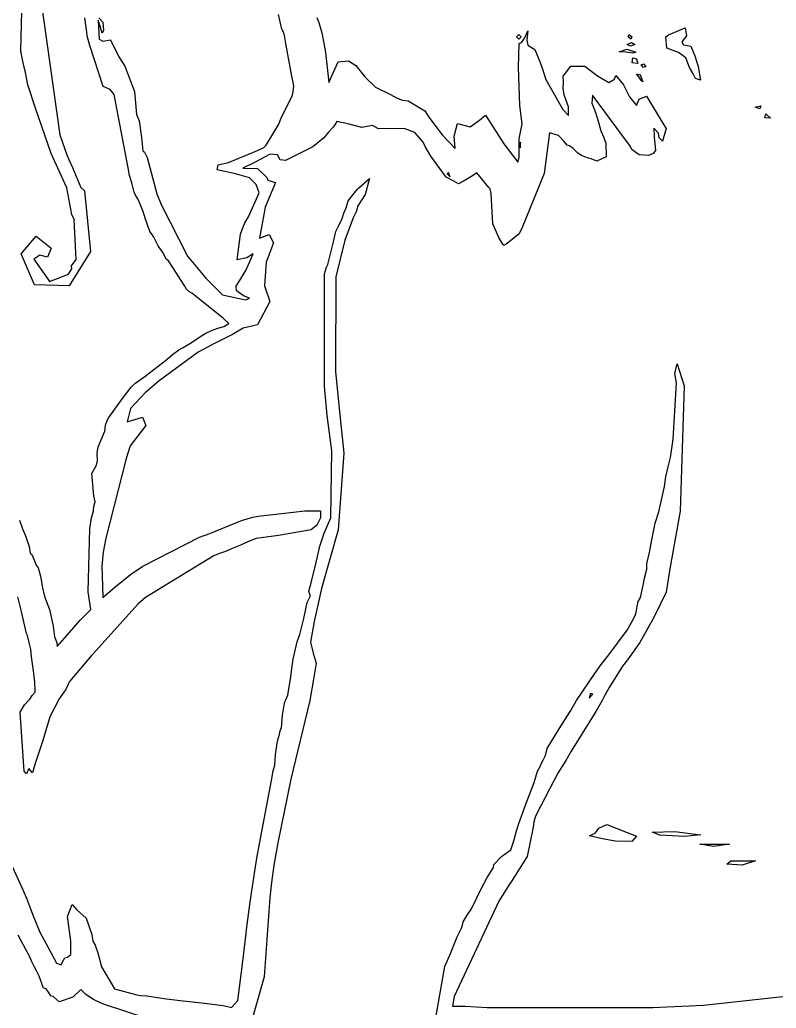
# Model space of a CAD drawing. Extents: x 0 to 208, y 1 to 205.
# Drawn here: x 197.737 to 201.062, y 182.387 to 186.73 of the extents above; entities that cross this region are included whole.
import ezdxf

# ---------------------------------------------------------------- set-up
doc = ezdxf.new("R2010")
doc.units = 0

msp = doc.modelspace()

# ---------------------------------------------------------------- linework, layer by layer
at = {"layer": 'test'}
for p, q in [((197.741224, 186.592097), (197.757169, 187.202233)), ((197.799485, 187.031621), (197.912871, 186.224534)), ((198.034589, 186.652981), (198.022199, 186.738468)), ((198.089968, 186.70238), (198.08105, 186.727611)), ((198.08105, 186.727611), (198.086214, 186.645027)), ((198.084041, 186.737946), (198.101087, 186.719855)), ((198.889226, 186.688818), (198.87359, 186.753455)), ((199.042736, 186.739458), (199.051654, 186.718009)), ((198.099394, 186.671307), (198.089968, 186.70238)), ((198.105349, 186.683612), (198.099394, 186.671307)), ((198.101087, 186.719855), (198.105349, 186.683612)), ((198.895519, 186.675892), (198.889226, 186.688818)), ((199.051654, 186.718009), (199.064467, 186.672958)), ((199.956574, 186.650444), (199.970657, 186.681466)), ((199.970657, 186.681466), (199.966282, 186.640101)), ((200.588763, 186.663421), (200.661353, 186.694846)), ((200.661353, 186.694846), (200.668211, 186.659117)), ((198.044777, 186.616249), (198.034589, 186.652981)), ((198.086214, 186.645027), (198.101087, 186.636306)), ((198.101087, 186.636306), (198.135945, 186.64133)), ((198.135945, 186.64133), (198.172552, 186.567704)), ((198.90074, 186.661189), (198.895519, 186.675892)), ((198.906215, 186.625736), (198.90074, 186.661189)), ((199.064467, 186.672958), (199.072482, 186.63494)), ((199.920427, 186.655239), (199.930785, 186.665568)), ((199.930785, 186.644881), (199.920427, 186.655239)), ((199.920427, 186.655239), (199.920427, 186.655239)), ((199.930785, 186.665568), (199.941114, 186.655239)), ((199.941114, 186.655239), (199.930785, 186.644881)), ((199.94187, 186.629757), (199.956574, 186.650444)), ((199.966282, 186.640101), (199.970516, 186.618341)), ((200.41164, 186.655239), (200.416212, 186.665568)), ((200.422591, 186.644881), (200.41164, 186.655239)), ((200.41164, 186.655239), (200.41164, 186.655239)), ((200.416212, 186.665568), (200.427163, 186.655239)), ((200.427163, 186.655239), (200.422591, 186.644881)), ((200.577671, 186.655264), (200.588763, 186.663421)), ((200.581115, 186.604574), (200.577671, 186.655264)), ((200.668211, 186.659117), (200.647073, 186.633717)), ((198.103171, 186.437035), (198.044777, 186.616249)), ((198.931531, 186.48975), (198.906215, 186.625736)), ((199.072482, 186.63494), (199.080525, 186.585816)), ((199.928606, 186.522338), (199.932162, 186.62575)), ((199.932162, 186.62575), (199.94187, 186.629757)), ((199.970516, 186.618341), (200.001729, 186.599658)), ((200.001729, 186.599658), (200.024335, 186.541873)), ((200.372451, 186.589769), (200.405796, 186.600578)), ((200.405796, 186.600578), (200.444378, 186.587652)), ((200.406467, 186.621996), (200.426392, 186.630124)), ((200.421369, 186.613868), (200.406467, 186.621996)), ((200.406467, 186.621996), (200.406467, 186.621996)), ((200.441294, 186.621996), (200.421369, 186.613868)), ((200.426392, 186.630124), (200.441294, 186.621996)), ((200.632589, 186.58623), (200.581115, 186.604574)), ((200.647073, 186.633717), (200.655059, 186.619323)), ((200.655059, 186.619323), (200.686496, 186.613453)), ((200.686496, 186.613453), (200.704022, 186.571594)), ((197.751948, 186.540391), (197.741224, 186.592097)), ((198.172552, 186.567704), (198.19877, 186.526338)), ((199.080525, 186.585816), (199.095399, 186.453874)), ((200.401788, 186.587229), (200.372451, 186.589769)), ((200.432291, 186.582883), (200.401788, 186.587229)), ((200.429548, 186.541489), (200.43237, 186.562176)), ((200.432299, 186.582883), (200.432291, 186.582883)), ((200.444378, 186.587652), (200.432299, 186.582883)), ((200.43237, 186.562176), (200.447977, 186.557858)), ((200.447977, 186.557858), (200.454242, 186.537171)), ((200.664977, 186.563201), (200.632589, 186.58623)), ((200.680499, 186.520828), (200.664977, 186.563201)), ((200.704022, 186.571594), (200.7185, 186.524378)), ((197.761431, 186.499023), (197.751948, 186.540391)), ((198.19877, 186.526338), (198.240545, 186.414448)), ((199.095399, 186.453874), (199.136634, 186.544741)), ((199.136634, 186.544741), (199.181403, 186.54889)), ((199.181403, 186.54889), (199.213517, 186.528824)), ((199.213517, 186.528824), (199.25353, 186.479201)), ((199.934899, 186.353135), (199.928606, 186.522338)), ((200.024335, 186.541873), (200.03331, 186.51684)), ((200.03331, 186.51684), (200.049171, 186.468194)), ((200.136018, 186.495136), (200.159273, 186.526853)), ((200.159273, 186.526853), (200.220766, 186.526853)), ((200.220766, 186.526853), (200.276807, 186.48319)), ((200.429689, 186.541489), (200.429548, 186.541489)), ((200.454242, 186.537171), (200.429689, 186.541489)), ((200.468511, 186.531753), (200.47884, 186.536297)), ((200.47884, 186.520803), (200.468511, 186.531753)), ((200.468511, 186.531753), (200.468511, 186.531753)), ((200.47884, 186.536297), (200.48917, 186.525346)), ((200.48917, 186.525346), (200.47884, 186.520803)), ((200.696021, 186.495767), (200.680499, 186.520828)), ((200.7185, 186.524378), (200.728717, 186.464971)), ((197.772663, 186.44445), (197.761431, 186.499023)), ((198.94155, 186.440178), (198.931531, 186.48975)), ((199.25353, 186.479201), (199.300405, 186.434511)), ((200.049171, 186.468194), (200.124852, 186.335135)), ((200.125604, 186.482747), (200.136018, 186.495136)), ((200.126733, 186.455512), (200.125604, 186.482747)), ((200.276807, 186.48319), (200.326165, 186.454968)), ((200.326165, 186.454968), (200.350577, 186.468938)), ((200.350577, 186.468938), (200.357153, 186.485307)), ((200.357153, 186.485307), (200.390856, 186.443964)), ((200.458179, 186.479426), (200.44785, 186.491985)), ((200.44785, 186.491985), (200.464557, 186.487836)), ((200.469327, 186.461336), (200.458179, 186.479426)), ((200.464557, 186.487836), (200.475705, 186.457181)), ((200.708016, 186.47158), (200.696021, 186.495767)), ((200.70803, 186.471603), (200.708016, 186.47158)), ((200.728717, 186.464971), (200.70803, 186.471603)), ((197.805423, 186.341033), (197.772663, 186.44445)), ((198.134041, 186.423206), (198.103171, 186.437035)), ((198.152131, 186.402322), (198.134041, 186.423206)), ((198.93901, 186.413366), (198.94155, 186.440178)), ((199.300405, 186.434511), (199.366501, 186.401466)), ((200.125322, 186.430141), (200.126733, 186.455512)), ((200.130486, 186.399669), (200.125322, 186.430141)), ((200.390856, 186.443964), (200.417215, 186.392083)), ((200.469327, 186.46133), (200.469327, 186.461336)), ((200.475705, 186.457181), (200.469327, 186.46133)), ((198.213063, 186.078687), (198.152131, 186.402322)), ((198.240545, 186.414448), (198.250055, 186.313624)), ((198.886477, 186.298533), (198.933676, 186.394147)), ((198.933676, 186.394147), (198.93901, 186.413366)), ((199.366501, 186.401466), (199.39255, 186.386762)), ((199.39255, 186.386762), (199.41874, 186.377392)), ((199.41874, 186.377392), (199.444479, 186.373243)), ((200.137147, 186.37997), (200.130486, 186.399669)), ((200.149, 186.348), (200.137147, 186.37997)), ((200.254046, 186.398777), (200.252353, 186.363776)), ((200.417915, 186.178297), (200.254046, 186.398777)), ((200.417215, 186.392083), (200.448429, 186.352815)), ((200.448429, 186.352815), (200.459125, 186.38098)), ((200.459125, 186.38098), (200.492634, 186.394019)), ((200.492634, 186.394019), (200.564888, 186.272432)), ((197.875206, 186.14225), (197.805423, 186.341033)), ((199.444479, 186.373243), (199.517247, 186.329595)), ((199.945031, 186.272992), (199.934899, 186.353135)), ((200.124852, 186.335135), (200.148417, 186.309396)), ((200.148417, 186.309396), (200.149, 186.348)), ((200.252353, 186.363776), (200.266492, 186.32685)), ((200.969438, 186.346009), (200.994584, 186.351766)), ((200.969438, 186.34598), (200.969438, 186.346009)), ((200.990124, 186.338078), (200.969438, 186.34598)), ((200.994584, 186.351766), (200.990124, 186.338078)), ((198.250055, 186.313624), (198.253894, 186.303605)), ((198.253894, 186.303605), (198.261231, 186.285515)), ((198.875978, 186.271637), (198.886477, 186.298533)), ((199.517247, 186.329595), (199.535676, 186.301881)), ((199.535676, 186.301881), (199.593797, 186.223889)), ((199.716061, 186.259677), (199.757427, 186.289)), ((199.757427, 186.289), (199.784717, 186.311521)), ((199.784717, 186.311521), (199.864578, 186.185102)), ((200.266492, 186.32685), (200.280265, 186.280312)), ((201.012166, 186.299199), (201.016597, 186.316979)), ((201.037284, 186.29728), (201.012166, 186.299256)), ((201.012166, 186.299256), (201.012166, 186.299199)), ((201.016597, 186.316979), (201.037284, 186.29728)), ((198.261231, 186.285515), (198.271053, 186.213421)), ((198.844437, 186.220389), (198.875978, 186.271637)), ((199.115295, 186.26003), (199.094213, 186.236126)), ((199.130196, 186.283201), (199.115295, 186.26003)), ((199.178332, 186.273436), (199.130196, 186.283201)), ((199.24048, 186.256728), (199.178332, 186.273436)), ((199.287154, 186.265534), (199.24048, 186.256728)), ((199.314417, 186.251225), (199.287154, 186.265534)), ((199.426987, 186.252636), (199.314417, 186.251225)), ((199.473522, 186.233953), (199.426987, 186.252636)), ((199.646564, 186.218382), (199.660393, 186.274466)), ((199.660393, 186.274466), (199.716061, 186.259677)), ((199.937044, 186.228822), (199.942773, 186.258796)), ((199.942773, 186.258796), (199.945031, 186.272992)), ((200.280265, 186.280312), (200.291525, 186.241557)), ((200.544173, 186.231064), (200.523486, 186.254319)), ((200.523486, 186.254319), (200.526026, 186.21496)), ((200.577729, 186.25214), (200.563025, 186.197169)), ((200.564888, 186.272432), (200.577729, 186.25214)), ((197.912871, 186.224534), (197.94369, 186.136131)), ((198.271053, 186.213421), (198.278108, 186.15396)), ((198.819206, 186.179368), (198.844437, 186.220389)), ((199.072623, 186.210162), (199.025531, 186.171664)), ((199.094213, 186.236126), (199.072623, 186.210162)), ((199.510437, 186.19147), (199.473522, 186.233953)), ((199.593797, 186.223889), (199.651334, 186.163995)), ((199.651334, 186.163995), (199.646564, 186.218382)), ((199.932049, 186.206216), (199.937044, 186.228822)), ((199.932613, 186.126036), (199.932049, 186.206216)), ((200.065813, 186.233711), (200.042022, 186.054449)), ((200.104553, 186.221124), (200.065813, 186.233711)), ((200.129587, 186.194539), (200.104553, 186.221124)), ((200.291525, 186.241557), (200.303774, 186.212237)), ((200.303774, 186.212237), (200.308797, 186.19917)), ((200.526026, 186.21496), (200.531868, 186.155832)), ((200.547334, 186.211252), (200.544173, 186.231064)), ((200.563025, 186.197169), (200.547334, 186.211252)), ((198.781072, 186.155717), (198.810119, 186.169179)), ((198.810119, 186.169179), (198.819206, 186.179368)), ((199.025531, 186.171664), (198.905426, 186.11216)), ((199.518198, 186.173295), (199.510437, 186.19147)), ((199.543316, 186.130205), (199.518198, 186.173295)), ((199.864578, 186.185102), (199.926009, 186.103797)), ((199.937627, 186.192457), (199.932406, 186.179531)), ((199.932406, 186.179531), (199.937627, 186.166605)), ((199.937627, 186.166605), (199.937627, 186.192457)), ((199.937627, 186.192457), (199.937627, 186.192457)), ((200.143444, 186.178819), (200.129587, 186.194539)), ((200.153632, 186.175489), (200.143444, 186.178819)), ((200.16969, 186.164426), (200.153632, 186.175489)), ((200.18002, 186.153588), (200.16969, 186.164426)), ((200.308797, 186.19917), (200.313906, 186.189715)), ((200.313906, 186.189715), (200.31447, 186.12768)), ((200.428245, 186.158683), (200.417915, 186.178297)), ((200.460105, 186.137121), (200.428245, 186.158683)), ((197.943935, 185.991902), (197.875206, 186.14225)), ((197.94369, 186.136131), (197.95289, 186.116404)), ((197.95289, 186.116404), (197.968836, 186.080344)), ((198.278108, 186.15396), (198.284712, 186.148485)), ((198.284712, 186.148485), (198.296763, 186.124496)), ((198.296763, 186.124496), (198.338597, 185.964916)), ((198.653649, 186.102502), (198.781072, 186.155717)), ((198.837174, 186.139902), (198.76847, 186.102714)), ((198.87029, 186.13598), (198.837174, 186.139902)), ((198.881663, 186.115123), (198.87029, 186.13598)), ((198.905426, 186.11216), (198.881663, 186.115123)), ((199.611269, 186.038229), (199.543316, 186.130205)), ((199.926009, 186.103797), (199.932613, 186.126036)), ((200.190377, 186.14419), (200.18002, 186.153588)), ((200.205871, 186.134341), (200.190377, 186.14419)), ((200.221393, 186.127737), (200.205871, 186.134341)), ((200.237452, 186.12133), (200.221393, 186.127737)), ((200.248148, 186.11879), (200.237452, 186.12133)), ((200.273463, 186.109251), (200.248148, 186.11879)), ((200.31447, 186.12768), (200.273463, 186.109251)), ((200.501473, 186.133565), (200.460105, 186.137121)), ((200.521962, 186.142173), (200.501473, 186.133565)), ((200.531868, 186.155832), (200.521962, 186.142173)), ((197.968836, 186.080344), (198.005398, 185.992308)), ((198.218369, 186.045077), (198.213063, 186.078687)), ((198.604571, 186.070526), (198.608804, 186.092257)), ((198.608804, 186.092257), (198.653649, 186.102502)), ((198.76847, 186.102714), (198.716764, 186.077766)), ((198.716764, 186.077766), (198.781398, 186.076919)), ((198.781398, 186.076919), (198.822764, 186.036987)), ((198.229855, 186.013751), (198.218369, 186.045077)), ((198.685617, 186.053423), (198.604571, 186.070526)), ((198.746723, 186.034909), (198.685617, 186.053423)), ((198.775835, 186.005584), (198.746723, 186.034909)), ((198.822764, 186.036987), (198.827336, 186.025078)), ((199.22513, 185.990264), (199.273551, 186.032273)), ((199.273551, 186.032273), (199.255037, 185.962412)), ((199.644879, 186.020167), (199.611269, 186.038229)), ((199.621821, 186.058196), (199.616035, 186.05241)), ((199.616035, 186.05241), (199.628876, 186.039654)), ((199.628876, 186.039654), (199.621821, 186.058196)), ((199.621821, 186.058196), (199.621821, 186.058196)), ((199.726283, 186.044974), (199.690542, 186.021719)), ((199.746151, 186.0579), (199.726283, 186.044974)), ((199.767092, 186.032049), (199.746151, 186.0579)), ((199.799381, 185.993268), (199.767092, 186.032049)), ((200.042022, 186.054449), (199.945823, 185.81666)), ((197.966061, 185.874873), (197.943935, 185.991902)), ((198.005398, 185.992308), (198.021118, 185.978564)), ((198.239846, 185.972388), (198.229855, 186.013751)), ((198.788845, 185.969248), (198.775835, 186.005584)), ((198.861422, 186.01424), (198.815496, 185.907312)), ((198.827336, 186.025078), (198.861422, 186.01424)), ((199.219768, 185.983547), (199.22513, 185.990264)), ((199.666017, 186.008793), (199.644879, 186.020167)), ((199.690542, 186.021719), (199.666017, 186.008793)), ((199.804405, 185.986467), (199.799381, 185.993268)), ((199.808412, 185.966627), (199.804405, 185.986467)), ((198.021118, 185.978564), (198.047788, 185.712429)), ((198.244587, 185.962341), (198.239846, 185.972388)), ((198.255537, 185.942529), (198.244587, 185.962341)), ((198.265782, 185.919274), (198.255537, 185.942529)), ((198.338597, 185.964916), (198.357732, 185.91838)), ((198.741559, 185.86414), (198.788845, 185.969248)), ((199.180398, 185.935005), (199.190699, 185.948213)), ((199.190699, 185.948213), (199.207689, 185.969126)), ((199.207689, 185.969126), (199.219768, 185.983547)), ((199.255037, 185.962412), (199.223383, 185.912729)), ((199.816258, 185.832984), (199.808412, 185.966627)), ((198.278369, 185.887386), (198.265782, 185.919274)), ((198.357732, 185.91838), (198.473471, 185.690884)), ((198.815496, 185.907312), (198.790633, 185.771004)), ((199.161291, 185.880121), (199.17131, 185.904223)), ((199.17131, 185.904223), (199.180398, 185.935005)), ((199.223383, 185.912729), (199.215452, 185.886539)), ((197.975572, 185.851787), (197.966061, 185.874873)), ((198.287598, 185.858949), (198.278369, 185.887386)), ((198.307889, 185.799488), (198.287598, 185.858949)), ((198.726149, 185.838373), (198.741559, 185.86414)), ((199.140491, 185.828427), (199.154151, 185.856866)), ((199.154151, 185.856866), (199.161291, 185.880121)), ((199.202442, 185.859446), (199.165781, 185.761114)), ((199.215452, 185.886539), (199.202442, 185.859446)), ((197.984829, 185.676699), (197.975572, 185.851787)), ((198.707495, 185.788504), (198.716836, 185.815767)), ((198.716836, 185.815767), (198.726149, 185.838373)), ((199.126719, 185.799773), (199.140491, 185.828427)), ((199.842448, 185.773452), (199.816258, 185.832984)), ((199.945823, 185.81666), (199.931853, 185.789087)), ((197.742496, 185.702127), (197.809101, 185.778863)), ((197.809101, 185.778863), (197.874839, 185.72659)), ((198.317965, 185.786562), (198.307889, 185.799488)), ((198.325613, 185.774567), (198.317965, 185.786562)), ((198.345058, 185.73726), (198.325613, 185.774567)), ((198.692932, 185.674537), (198.707495, 185.788504)), ((198.790633, 185.771004), (198.832413, 185.786526)), ((198.832413, 185.786526), (198.851801, 185.749815)), ((199.11941, 185.767046), (199.126719, 185.799773)), ((199.856362, 185.751918), (199.842448, 185.773452)), ((199.931853, 185.789087), (199.901574, 185.764449)), ((197.874839, 185.72659), (197.858893, 185.686543)), ((198.367664, 185.705313), (198.345058, 185.73726)), ((198.851801, 185.749815), (198.819628, 185.665544)), ((199.091187, 185.655193), (199.115656, 185.754318)), ((199.115656, 185.754318), (199.11941, 185.767046)), ((199.165781, 185.761114), (199.126194, 185.600914)), ((199.865167, 185.738202), (199.856362, 185.751918)), ((199.875271, 185.744637), (199.865167, 185.738202)), ((199.901574, 185.764449), (199.875271, 185.744637)), ((197.802, 185.566), (197.742496, 185.702127)), ((197.824519, 185.696308), (197.799006, 185.678386)), ((197.858893, 185.686543), (197.824519, 185.696308)), ((198.047788, 185.712429), (197.954177, 185.560557)), ((198.379602, 185.677994), (198.367664, 185.705313)), ((198.473471, 185.690884), (198.554, 185.594068)), ((198.734907, 185.68385), (198.692932, 185.674537)), ((198.732124, 185.631442), (198.762226, 185.700953)), ((198.762226, 185.700953), (198.734907, 185.68385)), ((197.799006, 185.678386), (197.861171, 185.588976)), ((197.963493, 185.64921), (197.984829, 185.676699)), ((197.966033, 185.635861), (197.963493, 185.64921)), ((198.390129, 185.670854), (198.379602, 185.677994)), ((198.425791, 185.616687), (198.390129, 185.670854)), ((198.819628, 185.665544), (198.812431, 185.56115)), ((199.075665, 185.613831), (199.08447, 185.642267)), ((199.08447, 185.642267), (199.091187, 185.655193)), ((197.86738, 185.580509), (197.950596, 185.612296)), ((197.950596, 185.612296), (197.966033, 185.635861)), ((198.456005, 185.567563), (198.425791, 185.616687)), ((198.554, 185.594068), (198.62768, 185.521647)), ((198.687561, 185.559052), (198.710534, 185.59525)), ((198.710534, 185.59525), (198.732124, 185.631442)), ((199.076794, 185.120033), (199.075665, 185.613831)), ((199.126194, 185.600914), (199.124219, 185.184653)), ((197.954177, 185.560557), (197.801882, 185.566004)), ((197.801882, 185.566004), (197.802, 185.566)), ((197.861171, 185.588976), (197.86738, 185.580509)), ((198.461706, 185.559068), (198.456005, 185.567563)), ((198.470088, 185.546142), (198.461706, 185.559068)), ((198.689819, 185.538365), (198.687561, 185.559052)), ((198.812431, 185.56115), (198.836138, 185.491796)), ((198.480417, 185.535813), (198.470088, 185.546142)), ((198.493343, 185.528024), (198.480417, 185.535813)), ((198.630952, 185.418719), (198.493343, 185.528024)), ((198.62768, 185.521647), (198.729119, 185.498703)), ((198.720595, 185.517678), (198.689819, 185.538365)), ((198.746701, 185.507349), (198.720595, 185.517678)), ((198.729119, 185.498703), (198.746616, 185.50731)), ((198.746616, 185.50731), (198.746701, 185.507349)), ((198.836138, 185.491796), (198.781212, 185.390027)), ((198.607076, 185.374353), (198.623135, 185.379321)), ((198.623135, 185.379321), (198.633295, 185.382679)), ((198.656042, 185.395492), (198.630952, 185.418719)), ((198.633295, 185.382679), (198.656042, 185.395492)), ((198.781212, 185.390027), (198.718912, 185.375465)), ((198.487157, 185.309104), (198.528195, 185.337044)), ((198.528195, 185.337044), (198.555035, 185.352255)), ((198.555035, 185.352255), (198.576032, 185.363685)), ((198.576032, 185.363685), (198.591554, 185.369189)), ((198.671425, 185.347084), (198.586956, 185.304528)), ((198.591554, 185.369189), (198.607076, 185.374353)), ((198.718912, 185.375465), (198.671425, 185.347084)), ((198.451947, 185.288106), (198.487157, 185.309104)), ((198.586956, 185.304528), (198.520682, 185.269471)), ((198.520682, 185.269471), (198.349644, 185.143566)), ((198.384801, 185.238463), (198.408169, 185.25915)), ((198.408169, 185.25915), (198.43651, 185.279837)), ((198.43651, 185.279837), (198.451947, 185.288106)), ((198.286461, 185.163209), (198.384801, 185.238463)), ((200.616122, 185.176415), (200.62696, 185.217775)), ((200.62696, 185.217775), (200.657346, 185.122118)), ((198.242414, 185.132207), (198.286461, 185.163209)), ((199.124219, 185.184653), (199.140898, 185.021802)), ((200.623686, 185.135055), (200.616122, 185.176415)), ((198.188211, 185.065481), (198.226892, 185.11612)), ((198.226892, 185.11612), (198.242414, 185.132207)), ((198.349644, 185.143566), (198.287597, 185.090559)), ((199.088647, 184.990764), (199.076794, 185.120033)), ((200.608643, 184.887555), (200.623686, 185.135055)), ((200.657346, 185.122118), (200.639961, 184.571444)), ((198.287597, 185.090559), (198.222965, 185.021369)), ((198.12882, 184.982313), (198.188211, 185.065481)), ((198.222965, 185.021369), (198.208487, 184.963926)), ((199.108488, 184.836307), (199.088647, 184.990764)), ((199.140898, 185.021802), (199.161923, 184.826344)), ((198.110306, 184.922849), (198.113637, 184.948926)), ((198.113637, 184.948926), (198.120636, 184.969613)), ((198.120636, 184.969613), (198.12882, 184.982313)), ((198.208487, 184.963926), (198.275704, 184.983851)), ((198.290182, 184.946594), (198.222528, 184.857692)), ((198.275704, 184.983851), (198.290182, 184.946594)), ((198.082987, 184.855669), (198.110306, 184.922849)), ((198.079713, 184.845763), (198.082987, 184.855669)), ((198.222528, 184.857692), (198.204692, 184.80204)), ((200.59758, 184.806098), (200.608643, 184.887555)), ((198.076637, 184.823665), (198.079713, 184.845763)), ((198.078895, 184.792208), (198.076637, 184.823665)), ((199.104198, 184.540917), (199.108488, 184.836307)), ((199.161923, 184.826344), (199.135902, 184.489221)), ((198.054031, 184.736122), (198.0739, 184.773102)), ((198.0739, 184.773102), (198.078895, 184.792208)), ((198.204692, 184.80204), (198.115134, 184.452514)), ((200.587138, 184.765517), (200.59758, 184.806098)), ((198.061651, 184.638821), (198.054031, 184.736122)), ((200.576922, 184.721764), (200.587138, 184.765517)), ((200.570798, 184.678914), (200.576922, 184.721764)), ((198.068707, 184.612377), (198.061651, 184.638821)), ((200.546865, 184.567758), (200.570798, 184.678914)), ((198.062837, 184.592085), (198.068707, 184.612377)), ((198.052282, 184.542143), (198.060861, 184.571595)), ((198.060861, 184.571595), (198.062837, 184.592085)), ((198.783981, 184.548396), (198.989667, 184.572696)), ((198.989667, 184.572696), (199.058027, 184.571567)), ((199.058027, 184.571567), (199.058, 184.541)), ((200.529819, 184.518767), (200.546865, 184.567758)), ((200.639961, 184.571444), (200.593894, 184.318079)), ((197.735377, 184.531243), (197.749093, 184.493699)), ((198.044351, 184.49388), (198.052282, 184.542143)), ((198.571979, 184.472919), (198.712037, 184.530221)), ((198.712037, 184.530221), (198.761375, 184.543711)), ((198.761375, 184.543711), (198.783981, 184.548396)), ((199.042478, 184.509975), (199.017558, 184.488583)), ((199.058, 184.541), (199.042478, 184.509975)), ((199.074584, 184.4737), (199.104198, 184.540917)), ((200.523864, 184.489097), (200.529819, 184.518767)), ((197.749093, 184.493699), (197.761483, 184.462671)), ((198.037465, 184.21564), (198.044351, 184.49388)), ((198.527086, 184.456747), (198.571979, 184.472919)), ((199.017558, 184.488583), (198.874418, 184.463635)), ((199.056494, 184.416821), (199.074584, 184.4737)), ((199.135902, 184.489221), (199.063586, 184.230689)), ((200.514353, 184.436804), (200.523864, 184.489097)), ((197.761483, 184.462671), (197.777315, 184.415106)), ((198.115134, 184.452514), (198.10266, 184.390465)), ((198.277209, 184.329211), (198.527086, 184.456747)), ((198.706374, 184.422063), (198.670182, 184.407049)), ((198.742572, 184.437585), (198.706374, 184.422063)), ((198.776173, 184.451132), (198.742572, 184.437585)), ((198.874418, 184.463635), (198.776173, 184.451132)), ((200.505322, 184.389563), (200.514353, 184.436804)), ((197.777315, 184.415106), (197.782875, 184.386666)), ((197.782875, 184.386666), (197.78962, 184.380147)), ((197.78962, 184.380147), (197.797664, 184.360137)), ((198.10266, 184.390465), (198.096959, 184.328418)), ((198.602965, 184.38069), (198.587443, 184.372872)), ((198.618487, 184.386757), (198.602965, 184.38069)), ((198.641743, 184.392882), (198.618487, 184.386757)), ((198.670182, 184.407049), (198.641743, 184.392882)), ((199.037557, 184.339266), (199.056494, 184.416821)), ((200.499593, 184.364615), (200.505322, 184.389563)), ((197.797664, 184.360137), (197.808275, 184.334032)), ((197.808275, 184.334032), (197.817871, 184.321727)), ((198.587443, 184.372872), (198.289211, 184.192007)), ((199.017491, 184.255833), (199.037557, 184.339266)), ((200.492735, 184.31548), (200.494146, 184.339215)), ((200.494146, 184.339215), (200.499593, 184.364615)), ((197.817871, 184.321727), (197.827269, 184.285258)), ((198.096959, 184.328418), (198.100317, 184.24214)), ((198.153973, 184.23697), (198.223736, 184.292226)), ((198.223736, 184.292226), (198.277209, 184.329211)), ((200.483139, 184.2767), (200.492735, 184.31548)), ((200.593894, 184.318079), (200.578457, 184.214667)), ((197.827269, 184.285258), (197.836272, 184.234123)), ((199.007613, 184.217936), (199.017491, 184.255833)), ((200.465444, 184.191387), (200.479414, 184.250848)), ((200.479414, 184.250848), (200.483139, 184.2767)), ((197.836272, 184.234123), (197.845726, 184.195452)), ((198.049346, 184.139144), (198.037465, 184.21564)), ((198.100317, 184.24214), (198.101446, 184.192057)), ((198.101446, 184.192057), (198.153973, 184.23697)), ((199.013596, 184.201341), (199.007613, 184.217936)), ((199.063586, 184.230689), (199.031373, 184.085912)), ((200.578457, 184.214667), (200.525625, 184.106085)), ((197.742669, 184.135977), (197.728304, 184.194064)), ((197.845726, 184.195452), (197.866582, 184.139208)), ((198.256637, 184.163517), (198.057129, 183.942365)), ((198.289211, 184.192007), (198.256637, 184.163517)), ((198.985938, 184.099194), (199.00067, 184.168999)), ((199.00067, 184.168999), (199.013596, 184.195302)), ((199.013596, 184.195302), (199.013596, 184.201341)), ((200.450825, 184.15261), (200.454748, 184.173297)), ((200.454748, 184.173297), (200.465444, 184.191387)), ((197.754776, 184.085146), (197.742669, 184.135977)), ((197.866582, 184.139208), (197.883205, 184.064843)), ((198.002472, 184.092269), (198.049346, 184.139144)), ((200.442245, 184.111913), (200.446705, 184.126053)), ((200.446705, 184.126053), (200.450825, 184.15261)), ((197.766375, 184.032985), (197.754776, 184.085146)), ((197.955601, 184.037493), (198.002472, 184.092269)), ((198.967848, 184.029031), (198.985938, 184.099194)), ((199.031373, 184.085912), (199.01523, 183.995426)), ((200.40646, 184.048484), (200.426893, 184.085187)), ((200.426893, 184.085187), (200.442245, 184.111913)), ((200.525625, 184.106085), (200.462749, 183.993597)), ((197.770298, 184.023728), (197.766375, 184.032985)), ((197.883205, 184.064843), (197.888539, 184.018417)), ((197.900449, 183.976818), (197.955601, 184.037493)), ((200.326317, 183.939527), (200.40646, 184.048484)), ((197.777297, 183.993824), (197.770298, 184.023728)), ((197.784494, 183.964047), (197.777297, 183.993824)), ((197.888539, 184.018417), (197.894071, 184.007862)), ((197.894071, 184.007862), (197.900167, 183.99234)), ((197.900167, 183.99234), (197.900449, 183.976818)), ((198.946738, 183.957849), (198.956079, 183.996996)), ((198.956079, 183.996996), (198.967848, 184.029031)), ((199.01523, 183.995426), (199.02697, 183.946305)), ((200.462749, 183.993597), (200.409093, 183.917434)), ((197.788219, 183.931357), (197.784494, 183.964047)), ((198.938779, 183.920542), (198.946738, 183.957849)), ((199.02697, 183.946305), (199.038993, 183.902352)), ((197.797222, 183.869099), (197.788219, 183.931357)), ((198.052416, 183.936015), (198.003605, 183.879136)), ((198.057129, 183.942365), (198.052416, 183.936015)), ((198.932993, 183.879546), (198.938779, 183.920542)), ((199.038993, 183.902352), (199.028212, 183.83255)), ((200.292659, 183.897371), (200.326317, 183.939527)), ((200.409093, 183.917434), (200.385838, 183.889325)), ((197.802669, 183.819789), (197.797222, 183.869099)), ((198.003605, 183.879136), (197.955453, 183.822259)), ((198.928337, 183.842888), (198.932993, 183.879546)), ((200.184944, 183.738969), (200.264203, 183.857897)), ((200.264203, 183.857897), (200.292659, 183.897371)), ((200.385838, 183.889325), (200.35993, 183.846565)), ((197.804927, 183.780685), (197.802669, 183.819789)), ((197.950711, 183.813087), (197.940382, 183.790651)), ((197.955453, 183.822259), (197.950711, 183.813087)), ((198.91479, 183.76274), (198.928337, 183.842888)), ((199.028212, 183.83255), (199.011363, 183.739476)), ((200.35993, 183.846565), (200.32768, 183.795836)), ((197.791154, 183.760223), (197.80408, 183.774814)), ((197.80408, 183.774814), (197.804927, 183.780685)), ((197.940382, 183.790651), (197.909445, 183.745526)), ((200.246432, 183.770193), (200.239913, 183.749309)), ((200.255661, 183.766299), (200.246432, 183.770193)), ((200.32768, 183.795836), (200.305441, 183.757056)), ((197.757316, 183.719809), (197.780261, 183.74504)), ((197.780261, 183.74504), (197.791154, 183.760223)), ((197.909445, 183.745526), (197.869262, 183.667145)), ((198.890999, 183.674853), (198.90003, 183.726559)), ((198.90003, 183.726559), (198.904686, 183.739485)), ((198.904686, 183.739485), (198.91479, 183.76274)), ((199.011363, 183.739476), (198.928667, 183.393046)), ((200.156479, 183.689851), (200.184944, 183.738969)), ((200.239913, 183.749309), (200.255661, 183.766299)), ((200.255661, 183.766299), (200.255661, 183.766299)), ((200.29641, 183.738965), (200.268921, 183.689847)), ((200.305441, 183.757056), (200.29641, 183.738965)), ((197.737645, 183.687839), (197.757316, 183.719809)), ((197.755227, 183.428593), (197.737645, 183.687839)), ((200.108566, 183.614873), (200.156479, 183.689851)), ((200.268921, 183.689847), (200.20948, 183.594191)), ((197.869262, 183.667145), (197.853542, 183.617237)), ((198.888741, 183.636073), (198.890999, 183.674853)), ((197.853542, 183.617237), (197.837399, 183.563191)), ((198.878045, 183.591144), (198.881883, 183.605029)), ((198.881883, 183.605029), (198.887048, 183.620551)), ((198.887048, 183.620551), (198.888741, 183.636073)), ((200.055881, 183.528211), (200.108566, 183.614873)), ((197.837399, 183.563191), (197.802641, 183.457981)), ((198.86876, 183.550983), (198.873078, 183.570711)), ((198.873078, 183.570711), (198.878045, 183.591144)), ((200.20948, 183.594191), (200.161003, 183.515651)), ((198.860942, 183.501612), (198.86876, 183.550983)), ((200.047866, 183.496938), (200.055881, 183.528211)), ((200.161003, 183.515651), (200.137635, 183.475675)), ((198.857894, 183.455257), (198.860942, 183.501612)), ((200.028929, 183.459826), (200.038016, 183.476195)), ((200.038016, 183.476195), (200.047866, 183.496938)), ((200.137635, 183.475675), (200.102698, 183.419772)), ((197.766827, 183.416373), (197.755227, 183.428593)), ((197.776592, 183.439628), (197.766827, 183.416373)), ((197.79234, 183.421538), (197.776592, 183.439628)), ((197.802641, 183.457981), (197.79234, 183.421538)), ((198.842739, 183.387859), (198.850048, 183.429405)), ((198.850048, 183.429405), (198.857894, 183.455257)), ((199.998449, 183.377982), (200.013463, 183.428217)), ((200.013463, 183.428217), (200.024413, 183.449412)), ((200.024413, 183.449412), (200.028929, 183.459826)), ((198.78989, 183.10864), (198.842739, 183.387859)), ((198.928667, 183.393046), (198.870594, 183.113827)), ((200.102698, 183.419772), (200.009486, 183.242582)), ((199.9617, 183.282836), (199.998449, 183.377982)), ((199.930185, 183.198779), (199.9617, 183.282836)), ((199.996193, 183.204793), (199.993653, 183.181763)), ((200.002995, 183.226834), (199.996193, 183.204793)), ((200.009486, 183.242582), (200.002995, 183.226834)), ((199.908341, 183.121752), (199.920392, 183.165844)), ((199.920392, 183.165844), (199.930185, 183.198779)), ((199.993653, 183.181763), (199.966927, 183.053519)), ((200.267106, 183.157289), (200.282544, 183.177524)), ((200.282544, 183.177524), (200.318084, 183.194514)), ((200.318084, 183.194514), (200.447836, 183.142695)), ((200.516328, 183.15997), (200.614572, 183.163329)), ((200.614572, 183.163329), (200.730224, 183.14878)), ((199.895415, 183.083311), (199.908341, 183.121752)), ((200.241001, 183.144617), (200.267106, 183.157289)), ((200.297888, 183.130478), (200.241001, 183.144617)), ((200.35477, 183.12108), (200.297888, 183.130478)), ((200.354776, 183.121162), (200.35477, 183.12108)), ((200.427826, 183.118904), (200.354776, 183.121162)), ((200.447836, 183.142695), (200.427826, 183.118904)), ((200.551239, 183.146649), (200.516328, 183.15997)), ((200.551239, 183.146621), (200.551239, 183.146649)), ((200.659307, 183.140581), (200.551239, 183.146621)), ((200.730224, 183.14878), (200.659307, 183.140581)), ((198.77925, 183.046594), (198.78989, 183.10864)), ((198.870594, 183.113827), (198.853886, 183.015588)), ((199.85517, 183.053551), (199.895415, 183.083311)), ((200.727041, 183.108154), (200.856307, 183.108154)), ((200.787112, 183.097966), (200.727041, 183.108154)), ((200.727041, 183.108154), (200.727041, 183.108154)), ((200.856307, 183.108154), (200.787112, 183.097966)), ((198.757491, 182.901817), (198.77925, 183.046594)), ((199.821236, 183.018925), (199.85517, 183.053551)), ((199.966927, 183.053519), (199.897328, 182.942688)), ((200.84484, 183.019807), (200.86341, 183.034483)), ((200.86341, 183.034483), (200.970495, 183.033837)), ((200.970495, 183.033837), (200.912556, 183.01501)), ((197.695944, 183.025929), (197.7452, 182.917347)), ((198.853886, 183.015588), (198.844009, 182.939727)), ((199.791292, 182.960666), (199.81926, 183.004616)), ((199.81926, 183.004616), (199.821236, 183.018925)), ((200.912556, 183.01501), (200.844837, 183.019807)), ((200.844837, 183.019807), (200.84484, 183.019807)), ((199.764904, 182.911666), (199.791292, 182.960666)), ((197.7452, 182.917347), (197.765717, 182.870809)), ((198.747754, 182.842829), (198.757491, 182.901817)), ((198.844009, 182.939727), (198.836445, 182.872513)), ((199.722354, 182.823763), (199.764904, 182.911666)), ((199.889567, 182.93219), (199.842682, 182.857246)), ((199.897328, 182.942688), (199.889567, 182.93219)), ((197.765717, 182.870809), (197.780054, 182.834614)), ((198.836445, 182.872513), (198.810932, 182.524375)), ((199.842682, 182.857246), (199.646972, 182.438493)), ((197.780054, 182.834614), (197.795718, 182.793251)), ((197.946173, 182.789455), (197.966691, 182.842775)), ((197.966691, 182.842775), (197.987377, 182.819238)), ((197.987377, 182.819238), (198.028667, 182.782857)), ((198.736747, 182.754926), (198.747754, 182.842829)), ((199.703501, 182.794987), (199.722354, 182.823763)), ((197.795718, 182.793251), (197.824318, 182.721256)), ((197.960341, 182.682075), (197.946173, 182.789455)), ((198.028667, 182.782857), (198.052994, 182.710092)), ((199.686427, 182.766551), (199.703501, 182.794987)), ((198.724979, 182.653625), (198.736747, 182.754926)), ((199.660237, 182.699661), (199.678242, 182.738441)), ((199.678242, 182.738441), (199.68256, 182.751367)), ((199.68256, 182.751367), (199.686427, 182.766551)), ((197.742597, 182.682939), (197.728796, 182.708283)), ((197.824318, 182.721256), (197.861151, 182.654037)), ((198.052994, 182.710092), (198.057735, 182.681954)), ((199.630928, 182.627271), (199.660237, 182.699661)), ((197.78145, 182.611786), (197.742597, 182.682939)), ((197.861151, 182.654037), (197.898478, 182.583919)), ((197.960341, 182.622611), (197.960341, 182.682075)), ((198.057735, 182.681954), (198.068516, 182.664005)), ((198.068516, 182.664005), (198.079692, 182.629864)), ((198.71671, 182.591578), (198.724979, 182.653625)), ((197.790143, 182.591099), (197.78145, 182.611786)), ((197.923624, 182.587559), (197.928788, 182.597917)), ((197.928788, 182.597917), (197.934066, 182.60819)), ((197.934066, 182.60819), (197.946173, 182.611661)), ((197.946173, 182.611661), (197.960341, 182.622611)), ((198.079692, 182.629864), (198.096513, 182.567815)), ((199.604907, 182.570395), (199.630928, 182.627271)), ((197.8005, 182.570412), (197.790143, 182.591099)), ((197.81083, 182.5506), (197.8005, 182.570412)), ((197.898478, 182.583919), (197.918261, 182.577766)), ((197.918261, 182.577766), (197.923624, 182.587559)), ((198.096513, 182.567815), (198.15342, 182.47221)), ((198.695261, 182.420608), (198.71671, 182.591578)), ((199.554355, 182.27996), (199.604907, 182.570395)), ((197.821723, 182.527147), (197.81083, 182.5506)), ((197.841056, 182.474157), (197.821723, 182.527147)), ((198.810932, 182.524375), (198.719498, 182.202645)), ((197.852175, 182.472182), (197.841056, 182.474157)), ((197.862504, 182.456659), (197.852175, 182.472182)), ((198.005238, 182.469029), (197.970259, 182.435126)), ((198.026941, 182.447326), (198.005238, 182.469029)), ((198.15342, 182.47221), (198.251929, 182.445483)), ((197.872834, 182.441137), (197.862504, 182.456659)), ((197.883191, 182.438315), (197.872834, 182.441137)), ((197.90924, 182.415173), (197.883191, 182.438315)), ((197.970259, 182.435126), (197.90924, 182.415173)), ((198.059984, 182.425623), (198.026941, 182.447326)), ((198.099647, 182.405445), (198.059984, 182.425623)), ((198.251929, 182.445483), (198.267819, 182.442407)), ((198.267819, 182.442407), (198.295533, 182.441278)), ((198.295533, 182.441278), (198.370011, 182.429622)), ((198.370011, 182.429622), (198.442023, 182.420027)), ((199.646972, 182.438493), (199.639747, 182.395632)), ((200.742879, 182.400318), (201.117673, 182.441325)), ((198.327866, 182.331454), (198.099647, 182.405445)), ((198.442023, 182.420027), (198.537716, 182.410685)), ((198.537716, 182.410685), (198.630643, 182.398973)), ((198.630643, 182.398973), (198.666756, 182.390281)), ((198.666756, 182.390281), (198.695261, 182.420608)), ((199.639747, 182.395632), (199.695, 182.396)), ((199.695, 182.396), (199.791478, 182.39044)), ((199.791478, 182.39044), (200.520539, 182.389594)), ((200.520539, 182.389594), (200.742879, 182.400318))]:
    msp.add_line(p, q, dxfattribs=at)

doc.saveas('drawing.dxf')
